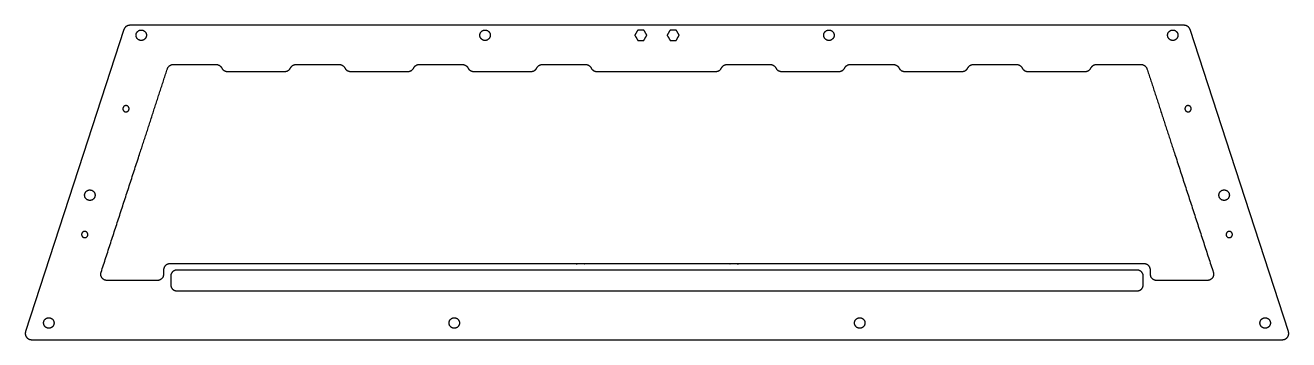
# Model space of a CAD drawing. Header units: inches. Extents: x 13.9 to 37.8, y 5.2 to 11.2.
import ezdxf

# ---------------------------------------------------------------- set-up
doc = ezdxf.new("R2010")
doc.units = ezdxf.units.IN
doc.header["$MEASUREMENT"] = 0
doc.layers.add('cut clear acryl', color=1, linetype='Continuous', true_color=0xfb0007)

msp = doc.modelspace()

# ---------------------------------------------------------------- linework, layer by layer
at = {"layer": 'cut clear acryl'}
for p, q in [((15.782, 11.08), (15.015, 8.728)), ((35.781, 11.161), (15.894, 11.161)), ((36.66, 8.728), (35.893, 11.08)), ((15.015, 8.728), (13.927, 5.392)), ((37.748, 5.392), (36.66, 8.728)), ((14.04, 5.238), (37.636, 5.238))]:
    msp.add_line(p, q, dxfattribs=at)
for points, weights in [([(15.894, 11.161), (15.809, 11.161), (15.782, 11.08)], [1, 0.809348720072, 1]), ([(35.893, 11.08), (35.866, 11.161), (35.781, 11.161)], [1, 0.809348720074, 1]), ([(16.602, 10.341), (16.628, 10.423), (16.714, 10.423)], [1, 0.809348720073, 1]), ([(17.521, 10.423), (17.593, 10.423), (17.626, 10.358)], [1, 0.796597459389, 0.875704658639]), ([(17.626, 10.358), (17.659, 10.292), (17.732, 10.292)], [1, 0.851255805752, 1]), ([(18.82, 10.292), (18.893, 10.292), (18.925, 10.358)], [1, 0.796597459389, 0.875704658639]), ([(18.925, 10.358), (18.958, 10.423), (19.031, 10.423)], [1, 0.851255805752, 1]), ([(19.843, 10.423), (19.916, 10.423), (19.949, 10.358)], [1, 0.796597507884, 0.875704620917]), ([(19.949, 10.358), (19.982, 10.292), (20.055, 10.292)], [1, 0.851255805752, 1]), ([(21.143, 10.292), (21.215, 10.292), (21.248, 10.358)], [1, 0.796597459389, 0.875704658639]), ([(21.248, 10.358), (21.281, 10.423), (21.354, 10.423)], [1, 0.851255805752, 1]), ([(22.166, 10.423), (22.239, 10.423), (22.272, 10.358)], [1, 0.796597459389, 0.875704658639]), ([(22.272, 10.358), (22.305, 10.292), (22.377, 10.292)], [1, 0.851255805752, 1]), ([(23.466, 10.292), (23.538, 10.292), (23.571, 10.358)], [1, 0.796597459389, 0.875704658639]), ([(23.571, 10.358), (23.604, 10.423), (23.677, 10.423)], [1, 0.851255805752, 1]), ([(24.489, 10.423), (24.562, 10.423), (24.595, 10.358)], [1, 0.79659745939, 0.875704658639]), ([(24.595, 10.358), (24.627, 10.292), (24.7, 10.292)], [1, 0.851255805752, 1]), ([(26.95, 10.292), (27.023, 10.292), (27.055, 10.358)], [1, 0.796597459389, 0.875704658639]), ([(27.055, 10.358), (27.088, 10.423), (27.161, 10.423)], [1, 0.851255805752, 1]), ([(27.973, 10.423), (28.046, 10.423), (28.079, 10.358)], [1, 0.796597459389, 0.875704658639]), ([(28.079, 10.358), (28.112, 10.292), (28.184, 10.292)], [1, 0.851255805752, 1]), ([(29.273, 10.292), (29.345, 10.292), (29.378, 10.358)], [1, 0.796597459389, 0.875704658639]), ([(29.378, 10.358), (29.411, 10.423), (29.484, 10.423)], [1, 0.851255805752, 1]), ([(30.296, 10.423), (30.369, 10.423), (30.402, 10.358)], [1, 0.796597459389, 0.875704658639]), ([(30.402, 10.358), (30.434, 10.292), (30.507, 10.292)], [1, 0.851255805752, 1]), ([(31.595, 10.292), (31.668, 10.292), (31.701, 10.358)], [1, 0.796597459389, 0.875704658639]), ([(31.701, 10.358), (31.734, 10.423), (31.806, 10.423)], [1, 0.851255805752, 1]), ([(32.619, 10.423), (32.692, 10.423), (32.725, 10.358)], [1, 0.796597507884, 0.875704620917]), ([(32.725, 10.358), (32.757, 10.292), (32.83, 10.292)], [1, 0.851255805752, 1]), ([(33.918, 10.292), (33.991, 10.292), (34.024, 10.358)], [1, 0.796597507884, 0.875704620917]), ([(34.024, 10.358), (34.057, 10.423), (34.129, 10.423)], [1, 0.851255805752, 1]), ([(34.968, 10.423), (35.054, 10.423), (35.08, 10.341)], [1, 0.809348720073, 1]), ([(16.53, 6.472), (16.53, 6.354), (16.412, 6.354)], [1, 0.707106781187, 1]), ([(16.648, 6.668), (16.53, 6.668), (16.53, 6.55)], [1, 0.707106781187, 1]), ([(16.782, 6.55), (16.664, 6.55), (16.664, 6.432)], [1, 0.707106781187, 1]), ([(35.011, 6.432), (35.011, 6.55), (34.893, 6.55)], [1, 0.707106781187, 1]), ([(35.145, 6.55), (35.145, 6.668), (35.027, 6.668)], [1, 0.707106781187, 1]), ([(35.263, 6.354), (35.145, 6.354), (35.145, 6.472)], [1, 0.707106781187, 1]), ([(16.664, 6.275), (16.664, 6.157), (16.782, 6.157)], [1, 0.707106781187, 1]), ([(34.893, 6.157), (35.011, 6.157), (35.011, 6.275)], [1, 0.707106781187, 1])]:
    msp.add_rational_spline(points, weights, degree=2, dxfattribs=at)
for points, weights, knots in [([(16.207, 10.974), (16.207, 11.072), (16.108, 11.072), (16.01, 11.072), (16.01, 10.974), (16.01, 10.875), (16.108, 10.875), (16.207, 10.875), (16.207, 10.974)], [1, 0.707106781187, 1, 0.707106781187, 1, 0.707106781187, 1, 0.707106781187, 1], [0, 0, 0, 3.926991, 3.926991, 7.853982, 7.853982, 11.780972, 11.780972, 15.707963, 15.707963, 15.707963]), ([(22.693, 10.974), (22.693, 11.072), (22.594, 11.072), (22.496, 11.072), (22.496, 10.974), (22.496, 10.875), (22.594, 10.875), (22.693, 10.875), (22.693, 10.974)], [1, 0.707106781187, 1, 0.707106781187, 1, 0.707106781187, 1, 0.707106781187, 1], [0, 0, 0, 3.926991, 3.926991, 7.853982, 7.853982, 11.780972, 11.780972, 15.707963, 15.707963, 15.707963]), ([(29.179, 10.974), (29.179, 11.072), (29.081, 11.072), (28.982, 11.072), (28.982, 10.974), (28.982, 10.875), (29.081, 10.875), (29.179, 10.875), (29.179, 10.974)], [1, 0.707106781187, 1, 0.707106781187, 1, 0.707106781187, 1, 0.707106781187, 1], [0, 0, 0, 3.926991, 3.926991, 7.853982, 7.853982, 11.780972, 11.780972, 15.707963, 15.707963, 15.707963]), ([(35.665, 10.974), (35.665, 11.072), (35.567, 11.072), (35.469, 11.072), (35.469, 10.974), (35.469, 10.875), (35.567, 10.875), (35.665, 10.875), (35.665, 10.974)], [1, 0.707106781187, 1, 0.707106781187, 1, 0.707106781187, 1, 0.707106781187, 1], [0, 0, 0, 3.926991, 3.926991, 7.853982, 7.853982, 11.780972, 11.780972, 15.707963, 15.707963, 15.707963]), ([(15.762, 9.589), (15.762, 9.648), (15.821, 9.648), (15.88, 9.648), (15.88, 9.589), (15.88, 9.53), (15.821, 9.53), (15.762, 9.53), (15.762, 9.589)], [1, 0.707106781187, 1, 0.707106781187, 1, 0.707106781187, 1, 0.707106781187, 1], [-9.424778, -9.424778, -9.424778, -7.068583, -7.068583, -4.712389, -4.712389, -2.356194, -2.356194, 0, 0, 0]), ([(35.914, 9.589), (35.914, 9.53), (35.855, 9.53), (35.796, 9.53), (35.796, 9.589), (35.796, 9.648), (35.855, 9.648), (35.914, 9.648), (35.914, 9.589)], [1, 0.707106781187, 1, 0.707106781187, 1, 0.707106781187, 1, 0.707106781187, 1], [-9.424778, -9.424778, -9.424778, -7.068583, -7.068583, -4.712389, -4.712389, -2.356194, -2.356194, 0, 0, 0]), ([(15.238, 7.961), (15.238, 8.059), (15.14, 8.059), (15.041, 8.059), (15.041, 7.961), (15.041, 7.862), (15.14, 7.862), (15.238, 7.862), (15.238, 7.961)], [1, 0.707106781187, 1, 0.707106781187, 1, 0.707106781187, 1, 0.707106781187, 1], [0, 0, 0, 3.926991, 3.926991, 7.853982, 7.853982, 11.780972, 11.780972, 15.707963, 15.707963, 15.707963]), ([(36.634, 7.961), (36.634, 8.059), (36.535, 8.059), (36.437, 8.059), (36.437, 7.961), (36.437, 7.862), (36.535, 7.862), (36.634, 7.862), (36.634, 7.961)], [1, 0.707106781187, 1, 0.707106781187, 1, 0.707106781187, 1, 0.707106781187, 1], [0, 0, 0, 3.926991, 3.926991, 7.853982, 7.853982, 11.780972, 11.780972, 15.707963, 15.707963, 15.707963]), ([(14.984, 7.219), (14.984, 7.278), (15.043, 7.278), (15.102, 7.278), (15.102, 7.219), (15.102, 7.16), (15.043, 7.16), (14.984, 7.16), (14.984, 7.219)], [1, 0.707106781187, 1, 0.707106781187, 1, 0.707106781187, 1, 0.707106781187, 1], [-9.424778, -9.424778, -9.424778, -7.068583, -7.068583, -4.712389, -4.712389, -2.356194, -2.356194, 0, 0, 0]), ([(36.691, 7.219), (36.691, 7.16), (36.632, 7.16), (36.573, 7.16), (36.573, 7.219), (36.573, 7.278), (36.632, 7.278), (36.691, 7.278), (36.691, 7.219)], [1, 0.707106781187, 1, 0.707106781187, 1, 0.707106781187, 1, 0.707106781187, 1], [-9.424778, -9.424778, -9.424778, -7.068583, -7.068583, -4.712389, -4.712389, -2.356194, -2.356194, 0, 0, 0]), ([(15.464, 6.354), (15.404, 6.354), (15.368, 6.402), (15.333, 6.451), (15.352, 6.508)], [1, 0.890878330607, 1, 0.890878330607, 1], [0, 0, 0, 2.829127, 2.829127, 5.658254, 5.658254, 5.658254]), ([(36.331, 6.508), (36.349, 6.451), (36.314, 6.402), (36.278, 6.354), (36.218, 6.354)], [1, 0.890878330607, 1, 0.890878330607, 1], [0, 0, 0, 2.829127, 2.829127, 5.658254, 5.658254, 5.658254]), ([(14.464, 5.553), (14.464, 5.651), (14.366, 5.651), (14.267, 5.651), (14.267, 5.553), (14.267, 5.454), (14.366, 5.454), (14.464, 5.454), (14.464, 5.553)], [1, 0.707106781187, 1, 0.707106781187, 1, 0.707106781187, 1, 0.707106781187, 1], [0, 0, 0, 3.926991, 3.926991, 7.853982, 7.853982, 11.780972, 11.780972, 15.707963, 15.707963, 15.707963]), ([(22.112, 5.553), (22.112, 5.651), (22.014, 5.651), (21.915, 5.651), (21.915, 5.553), (21.915, 5.454), (22.014, 5.454), (22.112, 5.454), (22.112, 5.553)], [1, 0.707106781187, 1, 0.707106781187, 1, 0.707106781187, 1, 0.707106781187, 1], [0, 0, 0, 3.926991, 3.926991, 7.853982, 7.853982, 11.780972, 11.780972, 15.707963, 15.707963, 15.707963]), ([(29.76, 5.553), (29.76, 5.651), (29.662, 5.651), (29.563, 5.651), (29.563, 5.553), (29.563, 5.454), (29.662, 5.454), (29.76, 5.454), (29.76, 5.553)], [1, 0.707106781187, 1, 0.707106781187, 1, 0.707106781187, 1, 0.707106781187, 1], [0, 0, 0, 3.926991, 3.926991, 7.853982, 7.853982, 11.780972, 11.780972, 15.707963, 15.707963, 15.707963]), ([(37.408, 5.553), (37.408, 5.651), (37.309, 5.651), (37.211, 5.651), (37.211, 5.553), (37.211, 5.454), (37.309, 5.454), (37.408, 5.454), (37.408, 5.553)], [1, 0.707106781187, 1, 0.707106781187, 1, 0.707106781187, 1, 0.707106781187, 1], [0, 0, 0, 3.926991, 3.926991, 7.853982, 7.853982, 11.780972, 11.780972, 15.707963, 15.707963, 15.707963]), ([(13.927, 5.392), (13.909, 5.335), (13.944, 5.286), (13.979, 5.238), (14.04, 5.238)], [1, 0.890878330607, 1, 0.890878330607, 1], [827.410738, 827.410738, 827.410738, 830.239865, 830.239865, 833.068992, 833.068992, 833.068992]), ([(37.636, 5.238), (37.696, 5.238), (37.731, 5.286), (37.767, 5.335), (37.748, 5.392)], [1, 0.890878330607, 1, 0.890878330607, 1], [457.176621, 457.176621, 457.176621, 460.005748, 460.005748, 462.834876, 462.834876, 462.834876])]:
    msp.add_rational_spline(points, weights, degree=2, knots=knots, dxfattribs=at)
for points in [[(25.476, 11.072), (25.447, 11.023), (25.419, 10.974)], [(25.419, 10.974), (25.447, 10.925), (25.476, 10.875)], [(25.589, 11.072), (25.532, 11.072), (25.476, 11.072)], [(25.646, 10.974), (25.618, 11.023), (25.589, 11.072)], [(25.589, 10.875), (25.618, 10.925), (25.646, 10.974)], [(26.086, 11.072), (26.057, 11.023), (26.029, 10.974)], [(26.029, 10.974), (26.057, 10.925), (26.086, 10.875)], [(26.2, 11.072), (26.143, 11.072), (26.086, 11.072)], [(26.256, 10.974), (26.228, 11.023), (26.2, 11.072)], [(26.2, 10.875), (26.228, 10.925), (26.256, 10.974)], [(25.476, 10.875), (25.532, 10.875), (25.589, 10.875)], [(26.086, 10.875), (26.143, 10.875), (26.2, 10.875)], [(16.714, 10.423), (17.117, 10.423), (17.521, 10.423)], [(17.732, 10.292), (18.276, 10.292), (18.82, 10.292)], [(19.031, 10.423), (19.437, 10.423), (19.843, 10.423)], [(20.055, 10.292), (20.599, 10.292), (21.143, 10.292)], [(21.354, 10.423), (21.76, 10.423), (22.166, 10.423)], [(23.677, 10.423), (24.083, 10.423), (24.489, 10.423)], [(24.7, 10.292), (25.825, 10.292), (26.95, 10.292)], [(27.161, 10.423), (27.567, 10.423), (27.973, 10.423)], [(29.484, 10.423), (29.89, 10.423), (30.296, 10.423)], [(30.507, 10.292), (31.051, 10.292), (31.595, 10.292)], [(31.806, 10.423), (32.213, 10.423), (32.619, 10.423)], [(32.83, 10.292), (33.374, 10.292), (33.918, 10.292)], [(34.129, 10.423), (34.549, 10.423), (34.968, 10.423)], [(16.53, 6.55), (16.53, 6.511), (16.53, 6.472)], [(34.893, 6.55), (25.838, 6.55), (16.782, 6.55)], [(35.145, 6.472), (35.145, 6.511), (35.145, 6.55)], [(16.412, 6.354), (15.938, 6.354), (15.464, 6.354)], [(16.664, 6.432), (16.664, 6.354), (16.664, 6.275)], [(35.011, 6.275), (35.011, 6.354), (35.011, 6.432)], [(36.218, 6.354), (35.741, 6.354), (35.263, 6.354)], [(16.782, 6.157), (25.838, 6.157), (34.893, 6.157)]]:
    msp.add_open_spline(points, degree=2, dxfattribs=at)
for points, knots in [([(15.352, 6.508), (15.714, 7.618), (16.076, 8.728), (16.339, 9.534), (16.602, 10.341)], [845.990799, 845.990799, 845.990799, 905.046306, 905.046306, 947.983584, 947.983584, 947.983584]), ([(22.377, 10.292), (22.751, 10.292), (23.124, 10.292), (23.295, 10.292), (23.466, 10.292)], [1041.907002, 1041.907002, 1041.907002, 1053.167689, 1053.167689, 1061.407584, 1061.407584, 1061.407584]), ([(28.184, 10.292), (28.371, 10.292), (28.558, 10.292), (28.916, 10.292), (29.273, 10.292)], [1179.216535, 1179.216535, 1179.216535, 1188.236001, 1188.236001, 1199.008961, 1199.008961, 1199.008961]), ([(35.08, 10.341), (35.344, 9.534), (35.607, 8.728), (35.969, 7.618), (36.331, 6.508)], [331.39802, 331.39802, 331.39802, 374.335291, 374.335291, 433.390804, 433.390804, 433.390804]), ([(35.027, 6.668), (31.514, 6.668), (28.001, 6.668), (27.874, 6.668), (27.746, 6.668), (25.841, 6.668), (23.936, 6.668), (23.809, 6.668), (23.681, 6.668), (20.165, 6.668), (16.648, 6.668)], [473.209695, 473.209695, 473.209695, 584.858035, 584.858035, 591.334787, 591.334787, 688.114787, 688.114787, 694.591539, 694.591539, 806.353469, 806.353469, 806.353469])]:
    msp.add_open_spline(points, degree=2, knots=knots, dxfattribs=at)

doc.saveas('drawing.dxf')
